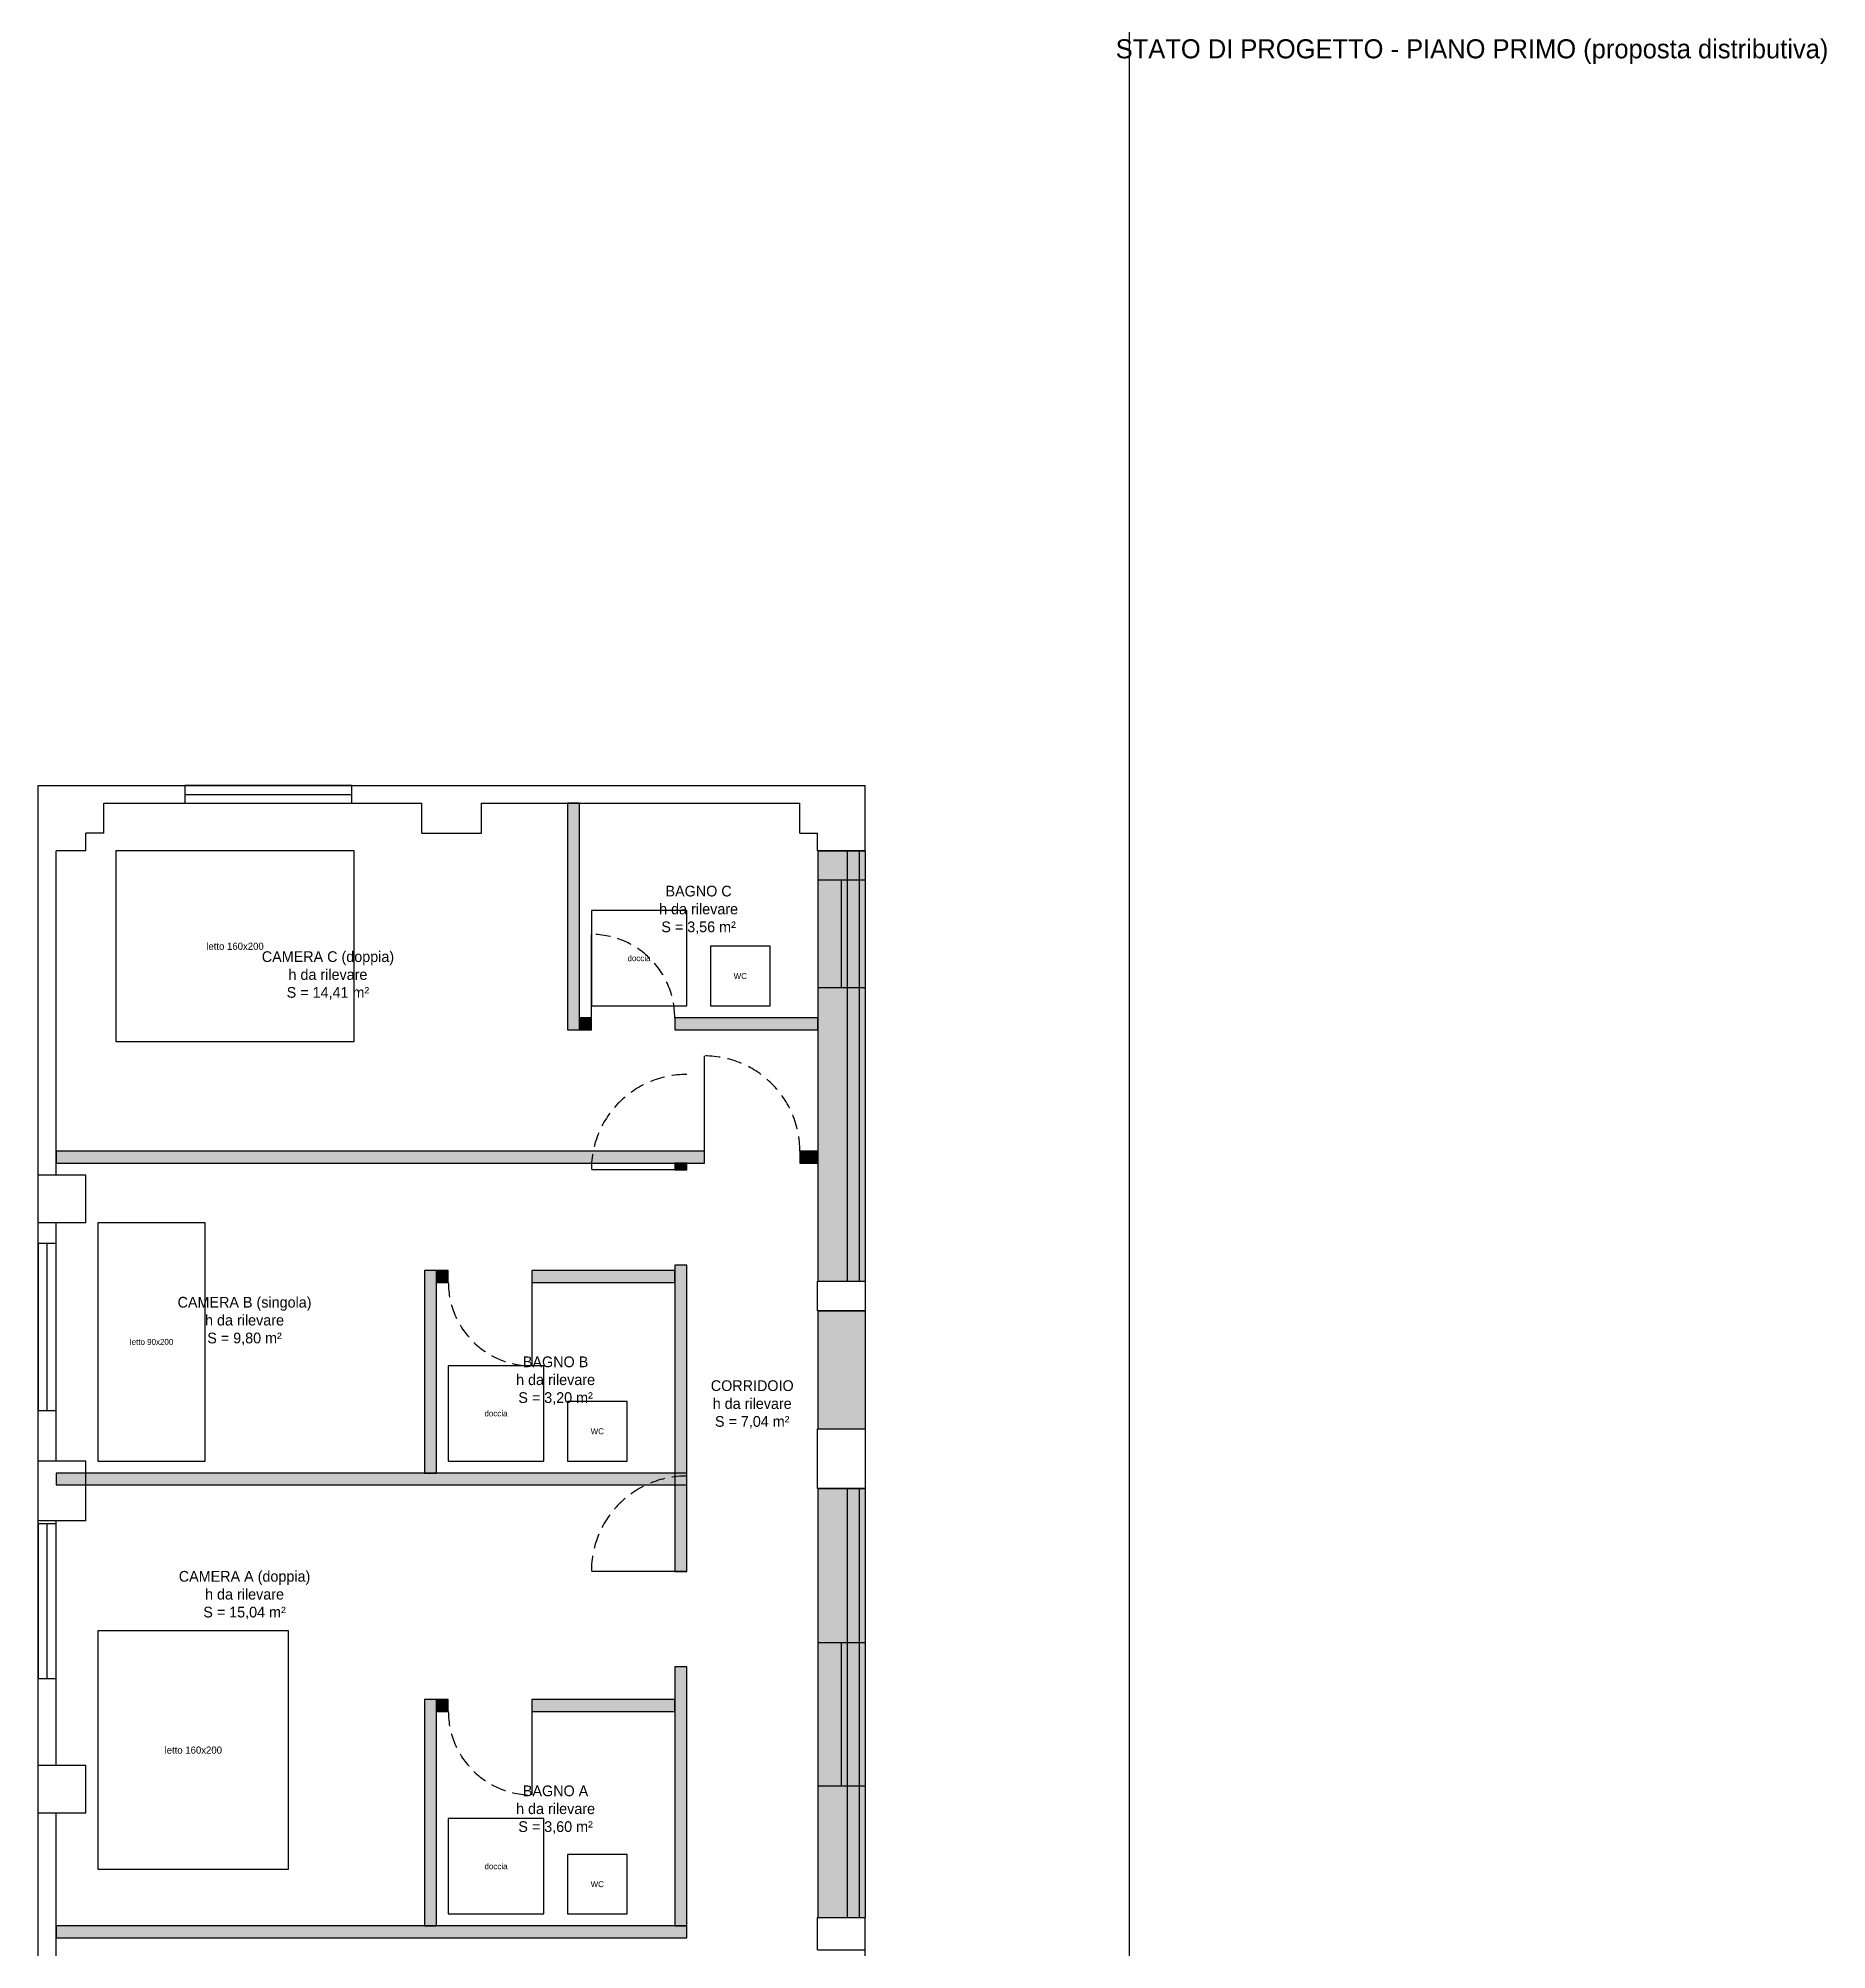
# Model space of a CAD drawing. Header units: millimetres. Extents: x 2698 to 9190, y -7457 to 3239.
# Drawn here: x 6697 to 8198, y -4088 to -2484 of the extents above; entities that cross this region are included whole.
import ezdxf

# ---------------------------------------------------------------- set-up
doc = ezdxf.new("R2010")
doc.units = ezdxf.units.MM
doc.header["$LTSCALE"] = 100
doc.linetypes.add('HIDDEN', pattern=[0.375, 0.25, -0.125])
doc.layers.add('_SUP', color=190, linetype='Continuous', plot=False)
for name, color, linetype in [('INF', 6, 'Continuous'), ('PR_ARREDO', 8, 'Continuous'), ('PR_COSTRUZIONI', 1, 'Continuous'), ('PR_NOTE', 6, 'Continuous'), ('PR_PORTE', 1, 'Continuous'), ('PR_TESTI', 5, 'Continuous'), ('PROS', 9, 'Continuous'), ('SEZ', 4, 'Continuous')]:
    doc.layers.add(name, color=color, linetype=linetype)
doc.styles.add('CENTURY', font='GOTHIC.TTF')

msp = doc.modelspace()

# ---------------------------------------------------------------- hatches: boundary and pattern name
at = {"layer": 'PR_COSTRUZIONI'}
for points in [[(7141, -3316), (7151, -3316), (7151, -3126), (7141, -3126)], [(7351, -3527), (7391, -3527), (7391, -3166), (7351, -3166)], [(7151, -3316), (7161, -3316), (7161, -3306), (7151, -3306)], [(7231, -3316), (7351, -3316), (7351, -3306), (7231, -3306)], [(6712, -3428), (7256, -3428), (7256, -3418), (6712, -3418)], [(7231, -3433.5), (7241, -3433.5), (7241, -3428), (7231, -3428)], [(7336, -3428), (7351, -3428), (7351, -3418), (7336, -3418)], [(7021, -3688), (7031, -3688), (7031, -3518), (7021, -3518)], [(7031, -3528), (7041, -3528), (7041, -3518), (7031, -3518)], [(7111, -3528), (7231, -3528), (7231, -3518), (7111, -3518)], [(7231, -3770.5), (7241, -3770.5), (7241, -3513.5), (7231, -3513.5)], [(7351, -3651), (7391, -3651), (7391, -3552), (7351, -3552)], [(6712, -3698), (7241, -3698), (7241, -3688), (6712, -3688)], [(7351, -4061), (7391, -4061), (7391, -3701), (7351, -3701)], [(7231, -4068), (7241, -4068), (7241, -3850.5), (7231, -3850.5)], [(7021, -4068), (7031, -4068), (7031, -3878), (7021, -3878)], [(7031, -3888), (7041, -3888), (7041, -3878), (7031, -3878)], [(7111, -3888), (7231, -3888), (7231, -3878), (7111, -3878)], [(6712, -4078), (7241, -4078), (7241, -4068), (6712, -4068)]]:
    msp.add_hatch(color=1, dxfattribs=at).paths.add_polyline_path(points)

# ---------------------------------------------------------------- linework, layer by layer
at = {"layer": '_SUP'}
msp.add_xline((7612.7, -2310.7), (0, 1), dxfattribs=at)
at = {"layer": 'INF'}
for p, q in [((7390.9, -3166), (7390.9, -3527)), ((7390.9, -3552), (7390.9, -3651)), ((7390.9, -3701), (7390.9, -4061)), ((7390.9, -4198), (7390.9, -4088))]:
    msp.add_line(p, q, dxfattribs=at)
at = {"layer": 'PR_ARREDO'}
for points in [[(6762, -3326), (6962, -3326), (6962, -3166), (6762, -3166)], [(7161, -3296), (7241, -3296), (7241, -3216), (7161, -3216)], [(7261, -3296), (7311, -3296), (7311, -3246), (7261, -3246)], [(6747, -3678), (6837, -3678), (6837, -3478), (6747, -3478)], [(7041, -3678), (7121, -3678), (7121, -3598), (7041, -3598)], [(7141, -3678), (7191, -3678), (7191, -3628), (7141, -3628)], [(6747, -4020.5), (6907, -4020.5), (6907, -3820.5), (6747, -3820.5)], [(7041, -4058), (7121, -4058), (7121, -3978), (7041, -3978)], [(7141, -4058), (7191, -4058), (7191, -4008), (7141, -4008)]]:
    msp.add_lwpolyline(points, close=True, dxfattribs=at)
at = {"layer": 'PR_COSTRUZIONI'}
for p, q in [((6820, -3118.5), (6960, -3118.5)), ((7371, -3280.5), (7371, -3190.5)), ((6704.4, -3635.5), (6704.4, -3495.5)), ((6704.4, -3860.5), (6704.4, -3730.5)), ((7371, -3950.5), (7371, -3830.5))]:
    msp.add_line(p, q, dxfattribs=at)
for points in [[(6820, -3126), (6960, -3126), (6960, -3111), (6820, -3111)], [(7141, -3316), (7151, -3316), (7151, -3126), (7141, -3126)], [(7351, -3527), (7391, -3527), (7391, -3166), (7351, -3166)], [(7351, -3280.5), (7391, -3280.5), (7391, -3190.5), (7351, -3190.5)], [(7151, -3316), (7161, -3316), (7161, -3306), (7151, -3306)], [(7231, -3316), (7351, -3316), (7351, -3306), (7231, -3306)], [(6712, -3428), (7256, -3428), (7256, -3418), (6712, -3418)], [(7231, -3433.5), (7241, -3433.5), (7241, -3428), (7231, -3428)], [(7336, -3428), (7351, -3428), (7351, -3418), (7336, -3418)], [(6696.9, -3635.5), (6711.9, -3635.5), (6711.9, -3495.5), (6696.9, -3495.5)], [(7021, -3688), (7031, -3688), (7031, -3518), (7021, -3518)], [(7031, -3528), (7041, -3528), (7041, -3518), (7031, -3518)], [(7111, -3528), (7231, -3528), (7231, -3518), (7111, -3518)], [(7231, -3770.5), (7241, -3770.5), (7241, -3513.5), (7231, -3513.5)], [(7351, -3651), (7391, -3651), (7391, -3552), (7351, -3552)], [(6712, -3698), (7241, -3698), (7241, -3688), (6712, -3688)], [(7351, -4061), (7391, -4061), (7391, -3701), (7351, -3701)], [(6696.9, -3860.5), (6711.9, -3860.5), (6711.9, -3730.5), (6696.9, -3730.5)], [(7351, -3950.5), (7391, -3950.5), (7391, -3830.5), (7351, -3830.5)], [(7231, -4068), (7241, -4068), (7241, -3850.5), (7231, -3850.5)], [(7021, -4068), (7031, -4068), (7031, -3878), (7021, -3878)], [(7031, -3888), (7041, -3888), (7041, -3878), (7031, -3878)], [(7111, -3888), (7231, -3888), (7231, -3878), (7111, -3878)], [(6712, -4078), (7241, -4078), (7241, -4068), (6712, -4068)]]:
    msp.add_lwpolyline(points, close=True, dxfattribs=at)
at = {"layer": 'PR_PORTE'}
for p, q in [((7161, -3306), (7161, -3236)), ((7256, -3418), (7256, -3338)), ((7241, -3433.5), (7161, -3433.5)), ((7111, -3528), (7111, -3598)), ((7241, -3770.5), (7161, -3770.5)), ((7111, -3888), (7111, -3958))]:
    msp.add_line(p, q, dxfattribs=at)
at = {"layer": 'PR_PORTE', "linetype": 'HIDDEN', "ltscale": 0.5}
for centre, radius, start, end in [((7161, -3306), 70, 0, 90), ((7256, -3418), 80, 0, 90), ((7241, -3433.5), 80, 90, 180), ((7111, -3528), 70, 180, 270), ((7241, -3770.5), 80, 90, 180), ((7111, -3888), 70, 180, 270)]:
    msp.add_arc(centre, radius, start, end, dxfattribs=at)
at = {"layer": 'PROS'}
for p, q in [((7375.9, -3527), (7375.9, -3166)), ((7385.9, -3527), (7385.9, -3166)), ((7375.9, -4061), (7375.9, -3701)), ((7385.9, -4061), (7385.9, -3701))]:
    msp.add_line(p, q, dxfattribs=at)
at = {"layer": 'SEZ'}
for p, q in [((6696.9, -4826), (6696.9, -3111)), ((6696.9, -3111), (7390.9, -3111)), ((7390.9, -3166), (7390.9, -3111)), ((6751.9, -3126), (7018.9, -3126)), ((6751.9, -3151), (6751.9, -3126)), ((7018.9, -3151), (7018.9, -3126)), ((7068.9, -3126), (7335.9, -3126)), ((7068.9, -3151), (7068.9, -3126)), ((7335.9, -3151), (7335.9, -3126)), ((6736.9, -3166), (6736.9, -3151)), ((6751.9, -3151), (6736.9, -3151)), ((7018.9, -3151), (7068.9, -3151)), ((7335.9, -3151), (7350.9, -3151)), ((7350.9, -3166), (7350.9, -3151)), ((6736.9, -3166), (6711.9, -3166)), ((6711.9, -3438), (6711.9, -3166)), ((7350.9, -3166), (7390.9, -3166)), ((6736.9, -3438), (6696.9, -3438)), ((6736.9, -3478), (6736.9, -3438)), ((6736.9, -3478), (6696.9, -3478)), ((6711.9, -3678), (6711.9, -3478)), ((7350.9, -3527), (7390.9, -3527)), ((7350.9, -3552), (7350.9, -3527)), ((7390.9, -3527), (7390.9, -3552)), ((7350.9, -3552), (7390.9, -3552)), ((7350.9, -3651), (7390.9, -3651)), ((7350.9, -3701), (7350.9, -3651)), ((7390.9, -3651), (7390.9, -3701)), ((6736.9, -3678), (6696.9, -3678)), ((6736.9, -3728), (6736.9, -3678)), ((7350.9, -3701), (7390.9, -3701)), ((6736.9, -3728), (6696.9, -3728)), ((6711.9, -3933), (6711.9, -3728)), ((6696.9, -3933), (6736.9, -3933)), ((6736.9, -3973), (6736.9, -3933)), ((6696.9, -3973), (6736.9, -3973)), ((6711.9, -4198), (6711.9, -3973)), ((7350.9, -4088), (7350.9, -4061)), ((7350.9, -4061), (7390.9, -4061)), ((7390.9, -4088), (7390.9, -4061)), ((7350.9, -4088), (7390.9, -4088))]:
    msp.add_line(p, q, dxfattribs=at)

# ---------------------------------------------------------------- texts
at = {"layer": 'PR_ARREDO', "attachment_point": 5, "style": 'CENTURY'}
for s, insert, char_height in [('letto 160x200', (6862, -3246), 6), ('doccia', (7201, -3256), 5), ('WC', (7286, -3271), 5), ('letto 90x200', (6792, -3578), 5), ('doccia', (7081, -3638), 5), ('WC', (7166, -3653), 5), ('letto 160x200', (6827, -3920.5), 6), ('doccia', (7081, -4018), 5), ('WC', (7166, -4033), 5)]:
    msp.add_mtext(s, dxfattribs=dict(at, insert=insert, char_height=char_height))
at = {"layer": 'PR_NOTE', "insert": (7900, -2495.3), "char_height": 16, "attachment_point": 5, "style": 'CENTURY'}
msp.add_mtext('STATO DI PROGETTO - PIANO PRIMO (proposta distributiva)', dxfattribs=at)
at = {"layer": 'PR_TESTI', "char_height": 9, "attachment_point": 5, "style": 'CENTURY'}
for s, insert in [('BAGNO C\\Ph da rilevare\\PS = 3,56 m²', (7251, -3215.5)), ('CAMERA C (doppia)\\Ph da rilevare\\PS = 14,41 m²', (6940, -3270.5)), ('CAMERA B (singola)\\Ph da rilevare\\PS = 9,80 m²', (6870, -3560.5)), ('BAGNO B\\Ph da rilevare\\PS = 3,20 m²', (7131, -3610.5)), ('CORRIDOIO\\Ph da rilevare\\PS = 7,04 m²', (7296, -3630.5)), ('CAMERA A (doppia)\\Ph da rilevare\\PS = 15,04 m²', (6870, -3790.5)), ('BAGNO A\\Ph da rilevare\\PS = 3,60 m²', (7131, -3970.5))]:
    msp.add_mtext(s, dxfattribs=dict(at, insert=insert))

doc.saveas('drawing.dxf')
